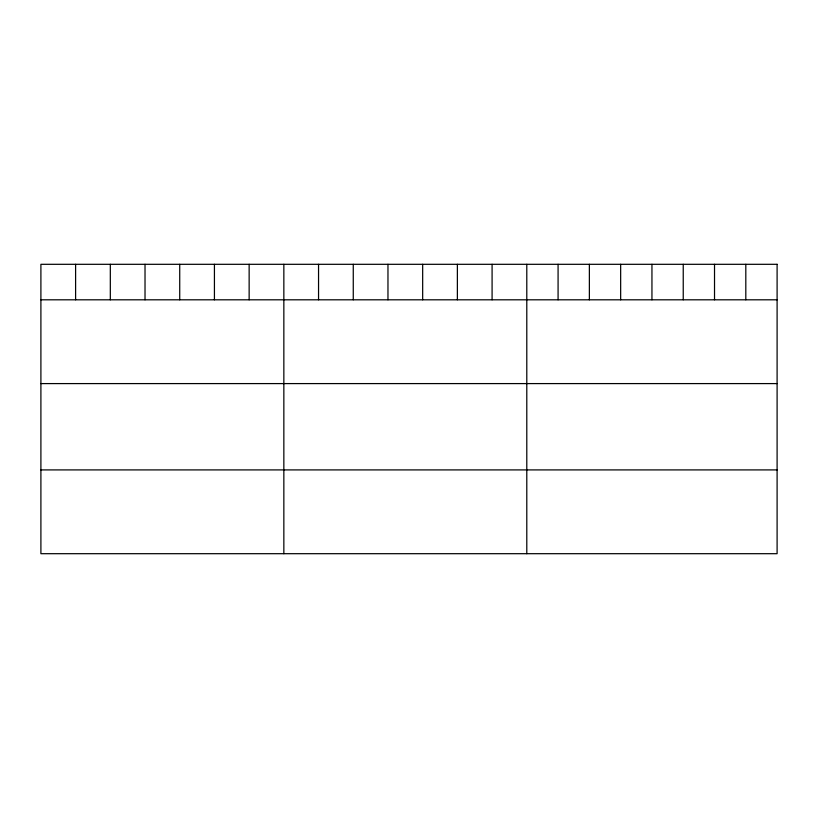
<?xml version="1.0" encoding="UTF-8"?>
<svg xmlns="http://www.w3.org/2000/svg" width="818" height="818" viewBox="0 0 818 818"><rect width="100%" height="100%" fill="white"/><g stroke="black" fill="none" stroke-linecap="round" stroke-linejoin="round"><path stroke-width="1.23" d="M40.9 299.807L777.1 299.807M40.9 383.591L777.1 383.591M40.9 469.91L777.1 469.91M745.811 264.306L745.811 299.807M714.523 264.306L714.523 299.807M683.235 264.306L683.235 299.807M651.946 264.306L651.946 299.807M620.658 264.306L620.658 299.807M589.369 264.306L589.369 299.807M558.08 264.306L558.08 299.807M526.792 264.306L526.792 553.694M492.088 264.306L492.088 299.807M457.374 264.306L457.374 299.807M422.671 264.306L422.671 299.807M387.967 264.306L387.967 299.807M353.264 264.306L353.264 299.807M318.55 264.306L318.55 299.807M283.846 264.306L283.846 553.694M249.142 264.306L249.142 299.807M214.428 264.306L214.428 299.807M179.725 264.306L179.725 299.807M145.021 264.306L145.021 299.807M110.318 264.306L110.318 299.807M75.604 264.306L75.604 299.807M777.1 264.306L40.9 264.306L40.9 553.694L777.1 553.694L777.1 264.306"/></g></svg>
